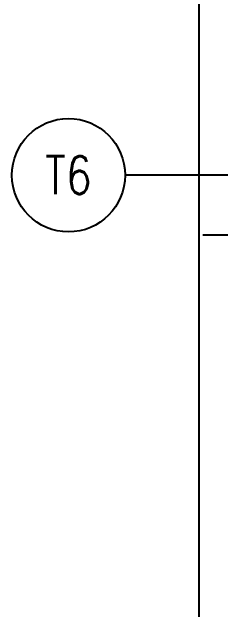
# Model space of a CAD drawing. Extents: x 14103 to 19353, y -3233 to 932.
# Drawn here: x 15431.8 to 15475.9, y 374.9 to 501.3 of the extents above; entities that cross this region are included whole.
import ezdxf
from ezdxf.enums import TextEntityAlignment as Align

# ---------------------------------------------------------------- set-up
doc = ezdxf.new("R2010")
doc.units = 0
doc.header["$LTSCALE"] = 20
doc.header["$MEASUREMENT"] = 0
doc.linetypes.add('CENTERLINE', pattern=[30, 24, -1.5, 3, -1.5])
doc.layers.get('0').update_dxf_attribs({"linetype": 'CONTINUOUS'})
for name, color, linetype in [('1', 7, 'CONTINUOUS'), ('CONTINUOUS', 7, 'CONTINUOUS'), ('MXB', 3, 'CONTINUOUS')]:
    doc.layers.add(name, color=color, linetype=linetype)
doc.styles.add('lxy2', font='txt.shx', dxfattribs={"width": 0.6})
doc.styles.get("Standard").update_dxf_attribs({"font": 'txt.shx', "width": 0.5, "bigfont": 'hztxt.shx'})
doc.dimstyles.new('4D', dxfattribs={"dimtxt": 4, "dimasz": 2, "dimexe": 1.6, "dimexo": 0, "dimgap": 0.5, "dimtad": 0, "dimdsep": 46, "dimtxsty": 'lxy2', "dimcen": -3, "dimclrd": 1, "dimclre": 1, "dimclrt": 3, "dimadec": 0, "dimazin": 0, "dimtfac": 1, "dimtofl": 0, "dimtmove": 0, "dimatfit": 3, "dimfxl": 1, "dimtolj": 1, "dimtzin": 0, "dimarcsym": 0})

# ---------------------------------------------------------------- blocks, each defined once
blk = doc.blocks.new('MXB_ITEM')
blk.add_circle((0, 0), 6)
at = {"width": 0.8}
blk.add_attdef('ITEM', text='', height=4, dxfattribs=at).set_placement((0, 0), align=Align.MIDDLE_CENTER)

msp = doc.modelspace()

# ---------------------------------------------------------------- linework, layer by layer
at = {"layer": '1', "color": 2, "linetype": 'CENTERLINE'}
msp.add_line((15472.312, 454.09), (15543.003, 454.09), dxfattribs=at)
at = {"layer": 'CONTINUOUS'}
msp.add_line((15471.425, 864.09), (15471.425, 214.76), dxfattribs=at)

# ---------------------------------------------------------------- block references
at = {"layer": 'MXB', "color": 8, "xscale": 2, "yscale": 2, "zscale": 2}
msp.add_blockref('MXB_ITEM', (15443.803, 466.725), dxfattribs=at).add_auto_attribs({'ITEM': 'T6'})

# ---------------------------------------------------------------- leaders
at = {"layer": 'MXB', "color": 1}
msp.add_leader([(15499.511, 466.725), (15455.803, 466.725)], dimstyle='4D', override={"dimasz": 1, "dimldrblk": 'DOT'}, dxfattribs=at)

doc.saveas('drawing.dxf')
